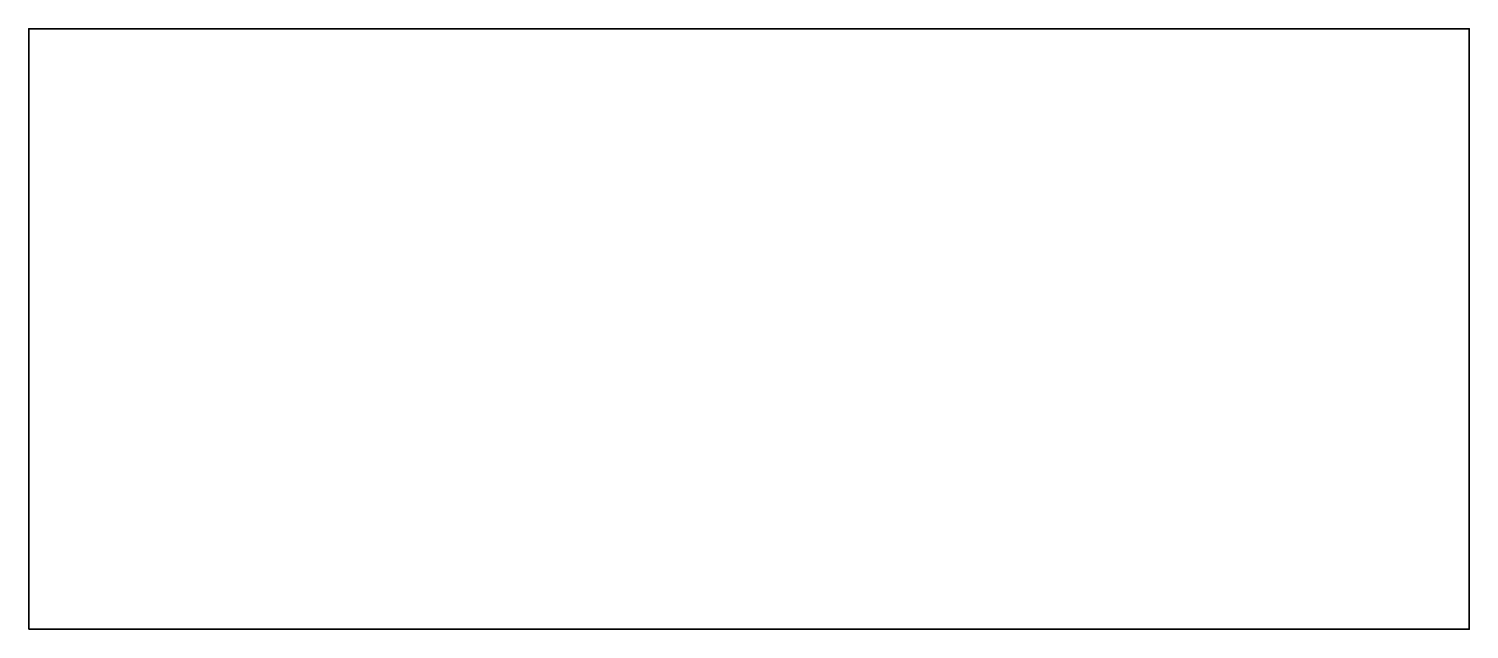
# Model space of a CAD drawing. Header units: millimetres. Extents: x 0 to 120, y 0 to 50.
import ezdxf

# ---------------------------------------------------------------- set-up
doc = ezdxf.new("R2010")
doc.units = ezdxf.units.MM
doc.layers.get('0').update_dxf_attribs({"lineweight": 35})
doc.styles.get("Standard").update_dxf_attribs({"font": 'arial.ttf'})

# ---------------------------------------------------------------- blocks, each defined once
blk = doc.blocks.new('Name_Plate')
blk.add_lwpolyline([(0, 0), (120, 0), (120, 50), (0, 50)], close=True)
at = {"flags": 6}
for tag, p in [('NAME', (3.15, 34.08)), ('SCALE', (37.85, 32.86)), ('ROLL_NO', (3.03, 29.99)), ('LAB_NO', (2.94, 26.38)), ('SECTION', (2.75, 19.44))]:
    blk.add_attdef(tag, p, '', height=2.5, dxfattribs=at)

msp = doc.modelspace()

# ---------------------------------------------------------------- block references
msp.add_blockref('Name_Plate', (0, 0))
msp.add_blockref('Name_Plate', (0, 0))

doc.saveas('drawing.dxf')
